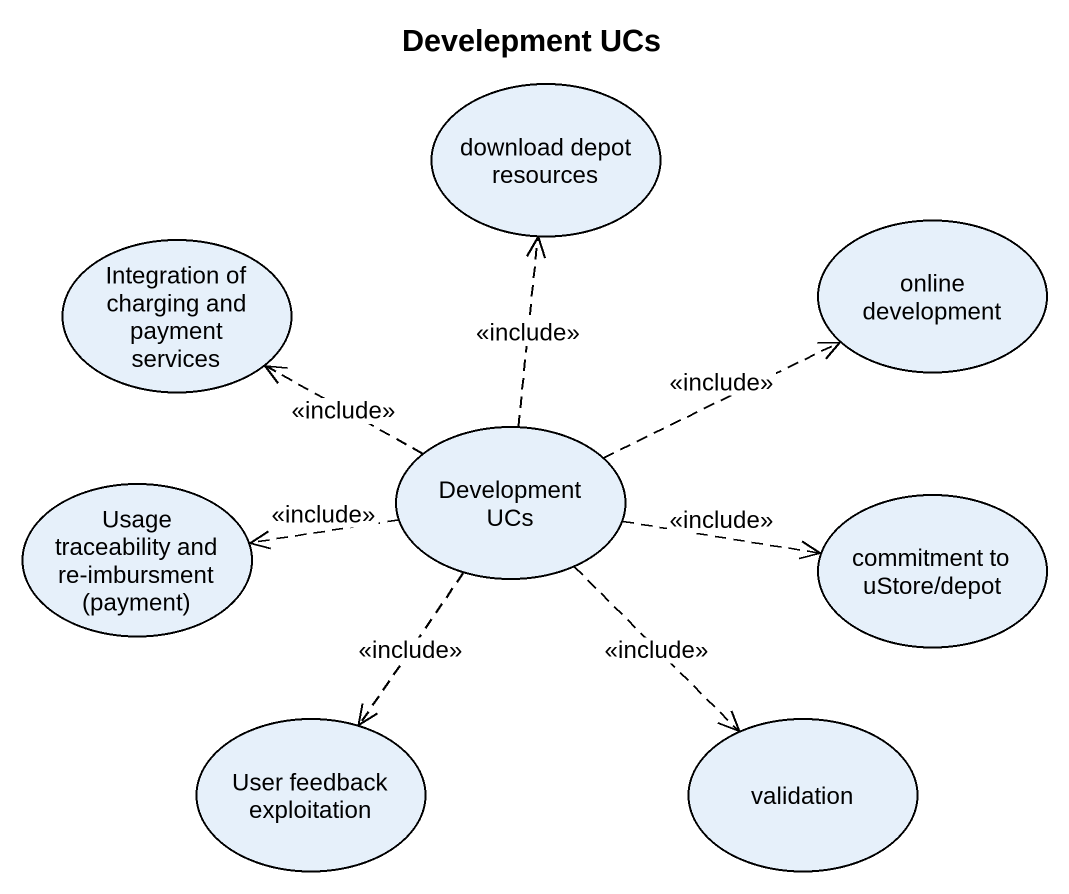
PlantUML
@startuml
title Develepment UCs
usecase "download depot resources" as download_depot_resources
usecase "Integration of charging and payment services" as Integration_of_charging_and
usecase "online development" as online_development
usecase "Usage traceability and re-imbursment (payment)" as Usage_traceability_and_re
usecase "Development UCs" as Development_UCs
usecase "commitment to uStore/depot" as commitment_to_uStore_depot
usecase "User feedback exploitation" as User_feedback_exploitation
usecase validation
Development_UCs .up.> download_depot_resources : <<include>>
Development_UCs .left.> Integration_of_charging_and : <<include>>
Development_UCs .right.> online_development : <<include>>
Development_UCs .left.> Usage_traceability_and_re : <<include>>
Development_UCs .right.> commitment_to_uStore_depot : <<include>>
Development_UCs ..> User_feedback_exploitation : <<include>>
Development_UCs ..> validation : <<include>>
@enduml
